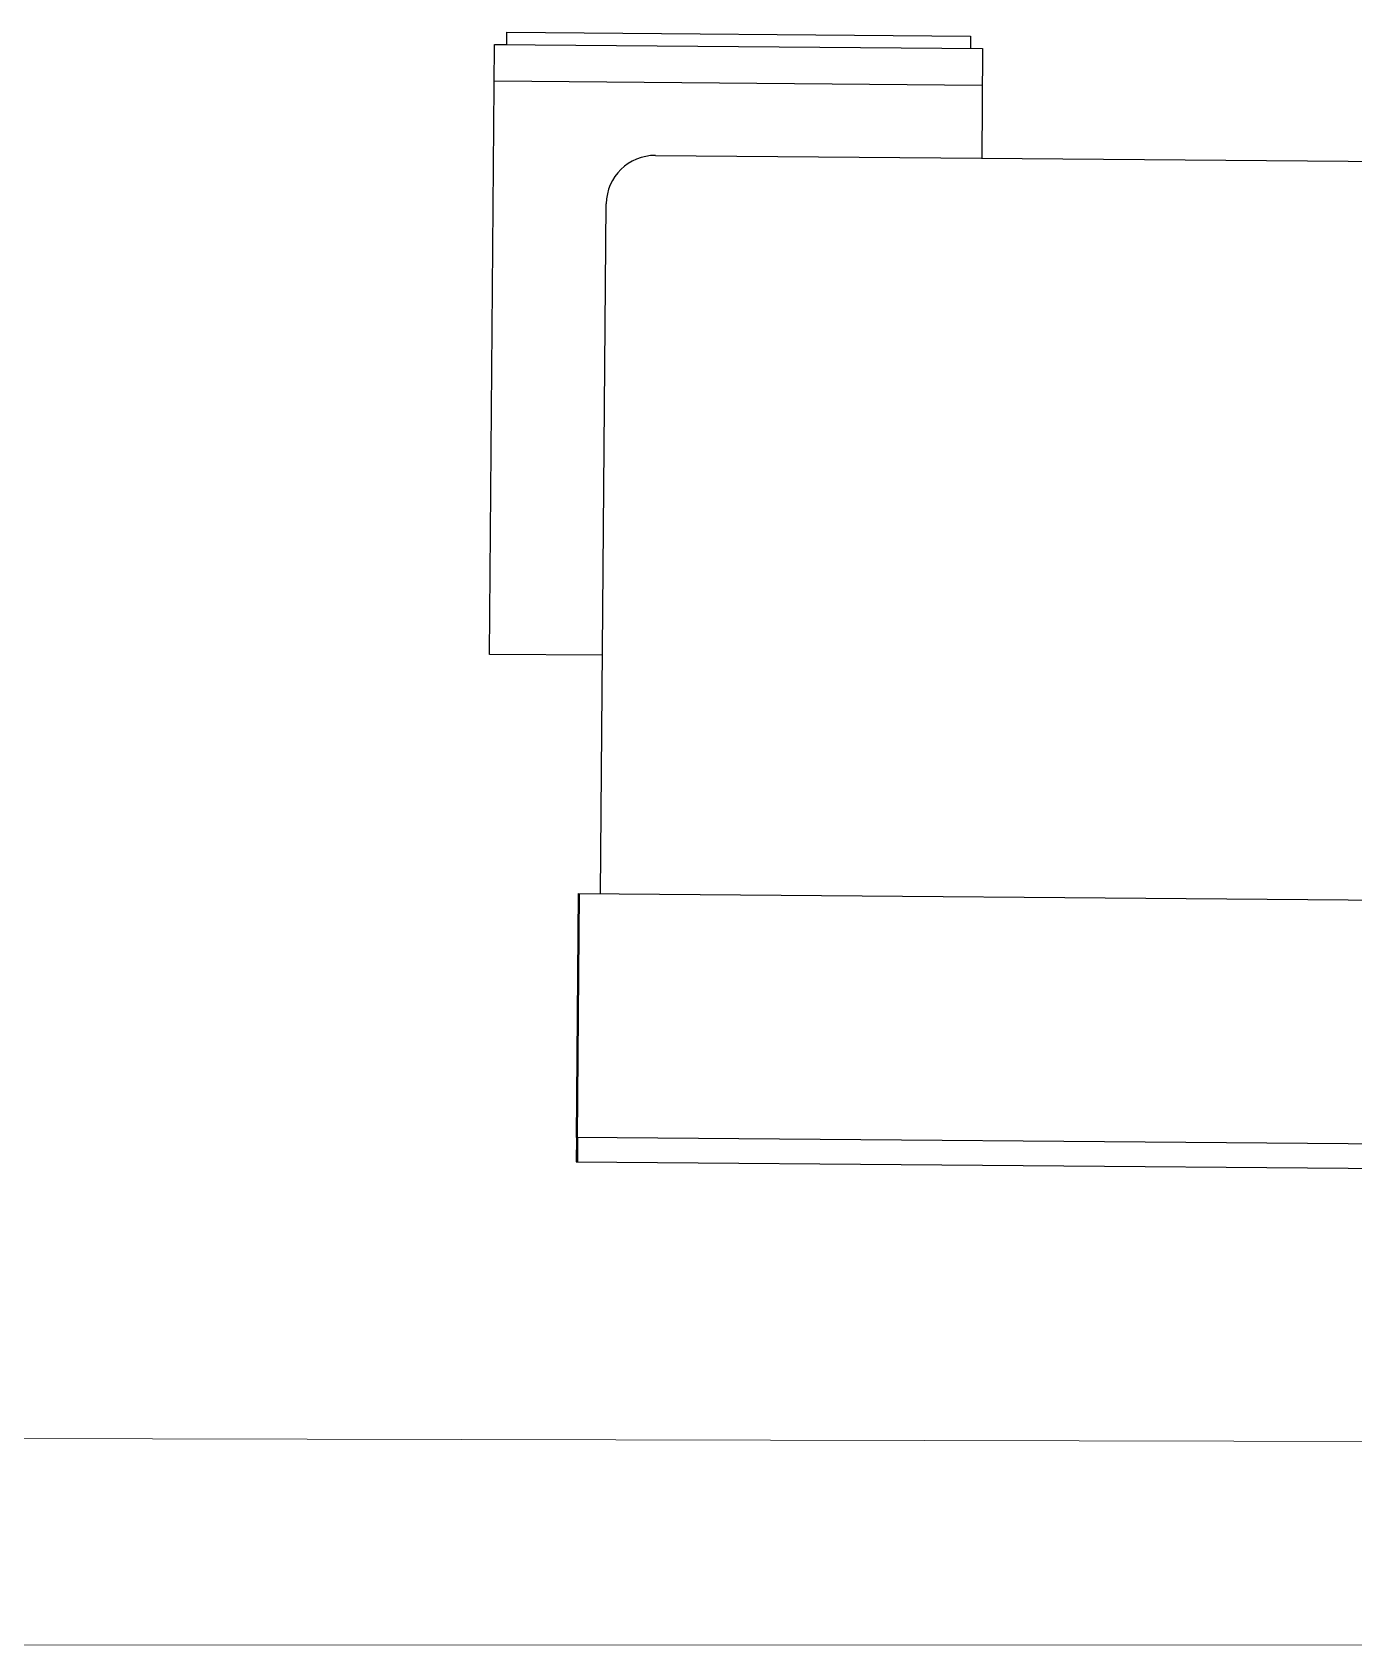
# Paper-space layout 'office1 floor1' of a CAD drawing. Header units: inches. Extents: x 0.3 to 10.8, y 1.4 to 4.2.
# Drawn here: x 0.756 to 0.9808, y 3.0582 to 3.3327 of the extents above; entities that cross this region are included whole.
import ezdxf

# ---------------------------------------------------------------- set-up
doc = ezdxf.new("R2010")
doc.units = ezdxf.units.IN
doc.header["$MEASUREMENT"] = 0
doc.layers.get('0').update_dxf_attribs({"lineweight": 0})
doc.layers.add('WALL 1 100', color=250, linetype='Continuous', lineweight=9)
doc.layers.add('провода', color=1, linetype='Continuous', lineweight=5)

psp = doc.layouts.new('office1 floor1')

# ---------------------------------------------------------------- linework, layer by layer
at = {"color": 7, "linetype": 'ByBlock', "lineweight": -2}
for p, q in [((0.8367, 3.33065), (0.83671, 3.33272)), ((0.83671, 3.33272), (0.91558, 3.33206)), ((0.83375, 3.22689), (0.83462, 3.33066)), ((0.83462, 3.33066), (0.8367, 3.33065)), ((0.83462, 3.33066), (0.91764, 3.32997)), ((0.91558, 3.33206), (0.91556, 3.32998)), ((0.91764, 3.32997), (0.91748, 3.3113)), ((0.83457, 3.32444), (0.91759, 3.32374)), ((0.86201, 3.31177), (1.17749, 3.30912)), ((0.85265, 3.1862), (0.85364, 3.30354)), ((0.85299, 3.22673), (0.83375, 3.22689)), ((0.84855, 3.14472), (0.8489, 3.18623)), ((0.84867, 3.14472), (0.84902, 3.18623)), ((0.84874, 3.14464), (0.84909, 3.18615)), ((0.8489, 3.18623), (1.05645, 3.18449)), ((0.84855, 3.14472), (0.84852, 3.14057)), ((1.0561, 3.14298), (0.84855, 3.14472)), ((0.84867, 3.14472), (0.84864, 3.14057)), ((0.84874, 3.14464), (0.84871, 3.14049)), ((0.84852, 3.14057), (1.05607, 3.13883))]:
    psp.add_line(p, q, dxfattribs=at)
psp.add_arc((0.86194, 3.30347), 0.0083, 89.5193, 179.5193, dxfattribs=at)
at = {"layer": 'WALL 1 100', "color": 0}
psp.add_lwpolyline([(3.91924, 3.08681), (0.32259, 3.09437)], dxfattribs=at)
at = {"layer": 'провода', "color": 1}
psp.add_line((3.74355, 3.05905), (0.29882, 3.05824), dxfattribs=at)

doc.saveas('drawing.dxf')
